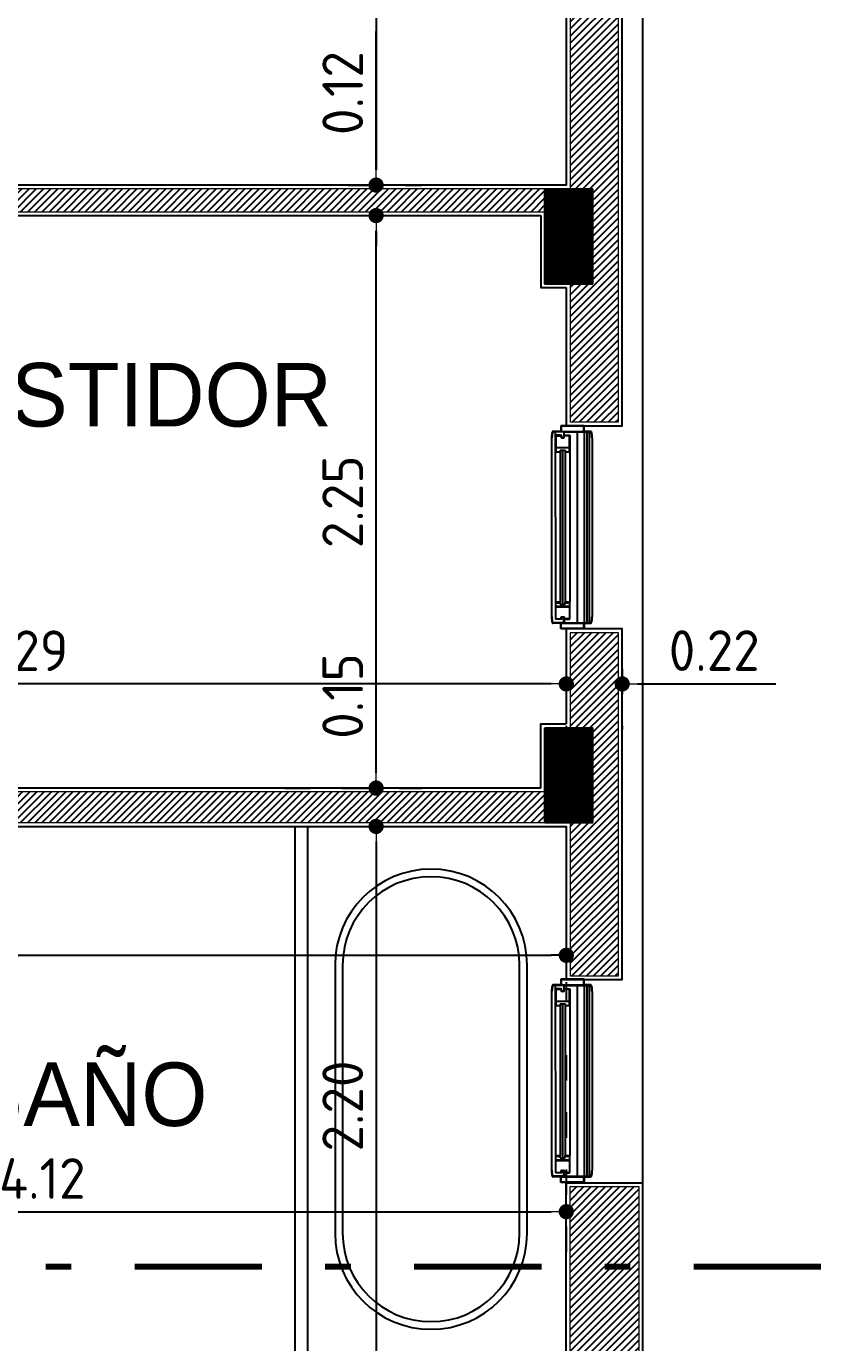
# Model space of a CAD drawing. Extents: x 233 to 569, y -241 to -74.
# Drawn here: x 414.09 to 417.19, y -178.13 to -172.95 of the extents above; entities that cross this region are included whole.
import ezdxf

# ---------------------------------------------------------------- set-up
doc = ezdxf.new("R2010")
doc.units = 0
doc.header["$MEASUREMENT"] = 0
doc.linetypes.add('DASHDOT', pattern=[1, 0.5, -0.25, 0, -0.25])
doc.linetypes.add('DOT2', pattern=[0.125, 0, -0.125])
doc.layers.get('0').update_dxf_attribs({"linetype": 'CONTINUOUS', "lineweight": 50})
doc.layers.get('DEFPOINTS').update_dxf_attribs({"linetype": 'CONTINUOUS'})
for name, color, linetype in [('2D PA ABERTURAS VISTA', 1, 'CONTINUOUS'), ('2D PA ARTEFACTOS SANITARIOS', 8, 'CONTINUOUS'), ('2D PA MUROS', 7, 'CONTINUOUS'), ('2D PB MUROS MAMP. HATCH', 10, 'CONTINUOUS'), ('2D PLATEA ESTRUCTURA COLUMNAS HATCH', 92, 'CONTINUOUS')]:
    doc.layers.add(name, color=color, linetype=linetype)
for name, color, linetype, lineweight in [('2D PA ESTRUCTURA COLUMNAS BORDES', 95, 'CONTINUOUS', 9), ('COTAS', 1, 'CONTINUOUS', 9), ('GRAFISMOS', 8, 'CONTINUOUS', 13), ('MARCOS', 4, 'CONTINUOUS', 80), ('TEXTOGREEN', 3, 'CONTINUOUS', 40)]:
    doc.layers.add(name, color=color, linetype=linetype, lineweight=lineweight)
doc.styles.add('ARIAL', font='')
doc.styles.get("Standard").update_dxf_attribs({"font": 'bahnschrift.ttf'})
doc.styles.get('ARIAL').set_extended_font_data('DIN')
doc.dimstyles.new('PLANTA', dxfattribs={"dimscale": 0, "dimtxt": 0.16, "dimasz": 0.06, "dimexe": 0.18, "dimexo": 0, "dimgap": 0.05, "dimtad": 1, "dimzin": 0, "dimdsep": 46, "dimtxsty": 'ARIAL', "dimblk1": 'DOT', "dimblk2": 'DOT', "dimsah": 1, "dimcen": 0.09, "dimclrd": 1, "dimclre": 1, "dimclrt": 3, "dimadec": 0, "dimazin": 0, "dimtfac": 1, "dimtofl": 0, "dimtmove": 0, "dimatfit": 3, "dimldrblk": 'DOT', "dimfxl": 0.18, "dimtolj": 1, "dimtzin": 0, "dimarcsym": 0})
pattern_1 = [(45, (-33.139532, 77.621926), (-0.0141421356, 0.0141421356), [])]
pattern_2 = [(90, (-33.139532, 77.62192647), (-0.00025, 7e-20), []), (180, (-33.139532, 77.62192647), (-9e-20, -0.00025), [])]

# ---------------------------------------------------------------- blocks, each defined once
blk = doc.blocks.new('_DOT')
at = {"color": 0, "linetype": 'ByBlock'}
blk.add_line((-0.5, 0), (-1, 0), dxfattribs=at)
at = {"color": 0, "linetype": 'ByBlock', "const_width": 0.5}
blk.add_lwpolyline([(-0.25, 0, 1), (0.25, 0, 1)], format="xyb", close=True, dxfattribs=at)
blk = doc.blocks.new('*D233')
at = {"layer": 'COTAS', "color": 1, "linetype": 'DOT2', "lineweight": -2, "transparency": 16777216}
for p, q in [((415.5233, -169.5265), (415.2838, -169.5265)), ((415.5233, -173.5768), (415.2838, -173.5768))]:
    blk.add_line(p, q, dxfattribs=at)
at = {"layer": 'COTAS', "color": 1, "lineweight": -2, "transparency": 16777216}
blk.add_line((415.4638, -169.5865), (415.4638, -173.5168), dxfattribs=at)
at = {"layer": 'DEFPOINTS', "color": 0, "transparency": 16777216}
for p in [(415.5233, -169.5265), (415.4638, -173.5768), (415.5233, -173.5768)]:
    blk.add_point(p, dxfattribs=at)
at = {"layer": 'COTAS', "color": 1, "lineweight": -2, "transparency": 16777216, "xscale": 0.06, "yscale": 0.06, "zscale": 0.06}
for p, rotation in [((415.4638, -169.5265), 90), ((415.4638, -173.5768), 270)]:
    blk.add_blockref('_DOT', p, dxfattribs=dict(at, rotation=rotation))
at = {"layer": 'COTAS', "color": 3, "transparency": 16777216, "insert": (415.3323, -171.5516), "char_height": 0.16, "attachment_point": 5, "rotation": 90, "style": 'ARIAL'}
blk.add_mtext('\\A1;4.05', dxfattribs=at)
blk = doc.blocks.new('*D238')
at = {"layer": 'COTAS', "color": 1, "linetype": 'DOT2', "lineweight": -2, "transparency": 16777216}
for p, q in [((415.1044, -173.6968), (415.6438, -173.6968)), ((415.1044, -175.9499), (415.6438, -175.9499))]:
    blk.add_line(p, q, dxfattribs=at)
at = {"layer": 'COTAS', "color": 1, "lineweight": -2, "transparency": 16777216}
blk.add_line((415.4638, -175.8899), (415.4638, -173.7568), dxfattribs=at)
at = {"layer": 'DEFPOINTS', "color": 0, "transparency": 16777216}
for p in [(415.1044, -173.6968), (415.4638, -173.6968), (415.1044, -175.9499)]:
    blk.add_point(p, dxfattribs=at)
at = {"layer": 'COTAS', "color": 1, "lineweight": -2, "transparency": 16777216, "xscale": 0.06, "yscale": 0.06, "zscale": 0.06}
for p, rotation in [((415.4638, -173.6968), 89.99973661745388), ((415.4638, -175.9499), 269.9997366174539)]:
    blk.add_blockref('_DOT', p, dxfattribs=dict(at, rotation=rotation))
at = {"layer": 'COTAS', "color": 3, "transparency": 16777216, "insert": (415.3323, -174.8233), "char_height": 0.16, "attachment_point": 5, "rotation": 89.9997, "style": 'ARIAL'}
blk.add_mtext('\\A1;2.25', dxfattribs=at)
blk = doc.blocks.new('*D239')
at = {"layer": 'COTAS', "color": 1, "lineweight": -2, "transparency": 16777216}
for p, q in [((415.4638, -173.5168), (415.4638, -172.9727)), ((415.4638, -173.7568), (415.4638, -173.8168))]:
    blk.add_line(p, q, dxfattribs=at)
at = {"layer": 'COTAS', "color": 1, "linetype": 'DOT2', "lineweight": -2, "transparency": 16777216}
for p, q in [((415.3537, -173.5768), (415.6438, -173.5768)), ((415.3537, -173.6968), (415.6438, -173.6968))]:
    blk.add_line(p, q, dxfattribs=at)
at = {"layer": 'DEFPOINTS', "color": 0, "transparency": 16777216}
for p in [(415.3537, -173.5768), (415.4638, -173.5768), (415.3537, -173.6968)]:
    blk.add_point(p, dxfattribs=at)
at = {"layer": 'COTAS', "color": 1, "lineweight": -2, "transparency": 16777216, "xscale": 0.06, "yscale": 0.06, "zscale": 0.06}
for p, rotation in [((415.4638, -173.5768), 270), ((415.4638, -173.6968), 90)]:
    blk.add_blockref('_DOT', p, dxfattribs=dict(at, rotation=rotation))
at = {"layer": 'COTAS', "color": 3, "transparency": 16777216, "insert": (415.3324, -173.2147), "char_height": 0.16, "attachment_point": 5, "rotation": 90, "style": 'ARIAL'}
blk.add_mtext('\\A1;0.12', dxfattribs=at)
blk = doc.blocks.new('*D240')
at = {"layer": 'COTAS', "color": 1, "linetype": 'DOT2', "lineweight": -2, "transparency": 16777216}
for p, q in [((411.9177, -175.5105), (411.9177, -175.7201)), ((416.2121, -175.5105), (416.2121, -175.7201))]:
    blk.add_line(p, q, dxfattribs=at)
at = {"layer": 'COTAS', "color": 1, "lineweight": -2, "transparency": 16777216}
blk.add_line((416.1521, -175.5401), (411.9777, -175.5401), dxfattribs=at)
at = {"layer": 'DEFPOINTS', "color": 0, "transparency": 16777216}
for p in [(411.9177, -175.5105), (416.2121, -175.5105), (411.9177, -175.5401)]:
    blk.add_point(p, dxfattribs=at)
at = {"layer": 'COTAS', "color": 1, "lineweight": -2, "transparency": 16777216, "xscale": 0.06, "yscale": 0.06, "zscale": 0.06}
for p, rotation in [((411.9177, -175.5401), 179.9999999999924), ((416.2121, -175.5401), 359.9999999999924)]:
    blk.add_blockref('_DOT', p, dxfattribs=dict(at, rotation=rotation))
at = {"layer": 'COTAS', "color": 3, "transparency": 16777216, "insert": (414.0649, -175.4094), "char_height": 0.16, "attachment_point": 5, "style": 'ARIAL'}
blk.add_mtext('\\A1;4.29', dxfattribs=at)
blk = doc.blocks.new('*D241')
at = {"layer": 'COTAS', "color": 1, "linetype": 'DOT2', "lineweight": -2, "transparency": 16777216}
for p, q in [((416.2121, -175.4805), (416.2121, -175.7201)), ((416.4321, -175.4805), (416.4321, -175.7201))]:
    blk.add_line(p, q, dxfattribs=at)
at = {"layer": 'COTAS', "color": 1, "lineweight": -2, "transparency": 16777216}
for p, q in [((416.1521, -175.5401), (416.0921, -175.5401)), ((416.4921, -175.5401), (417.0362, -175.5401))]:
    blk.add_line(p, q, dxfattribs=at)
at = {"layer": 'DEFPOINTS', "color": 0, "transparency": 16777216}
for p in [(416.2121, -175.4805), (416.4321, -175.4805), (416.4321, -175.5401)]:
    blk.add_point(p, dxfattribs=at)
at = {"layer": 'COTAS', "color": 1, "lineweight": -2, "transparency": 16777216, "xscale": 0.06, "yscale": 0.06, "zscale": 0.06}
blk.add_blockref('_DOT', (416.2121, -175.5401), dxfattribs=at)
at = {"layer": 'COTAS', "color": 1, "lineweight": -2, "transparency": 16777216, "xscale": 0.06, "yscale": 0.06, "zscale": 0.06, "rotation": 180}
blk.add_blockref('_DOT', (416.4321, -175.5401), dxfattribs=at)
at = {"layer": 'COTAS', "color": 3, "transparency": 16777216, "insert": (416.7941, -175.4088), "char_height": 0.16, "attachment_point": 5, "style": 'ARIAL'}
blk.add_mtext('\\A1;0.22', dxfattribs=at)
blk = doc.blocks.new('*D251')
at = {"layer": '2D PA ARTEFACTOS SANITARIOS', "color": 1, "linetype": 'DOT2', "lineweight": -2, "transparency": 16777216}
for p, q in [((410.126, -176.4886), (410.126, -176.788)), ((416.2121, -176.4888), (416.2121, -176.7882))]:
    blk.add_line(p, q, dxfattribs=at)
at = {"layer": '2D PA ARTEFACTOS SANITARIOS', "color": 1, "lineweight": -2, "transparency": 16777216}
blk.add_line((410.186, -176.608), (416.1521, -176.6082), dxfattribs=at)
at = {"layer": 'DEFPOINTS', "color": 0, "transparency": 16777216}
for p in [(410.126, -176.4886), (416.2121, -176.4888), (416.2121, -176.6082)]:
    blk.add_point(p, dxfattribs=at)
at = {"layer": '2D PA ARTEFACTOS SANITARIOS', "color": 1, "lineweight": -2, "transparency": 16777216, "xscale": 0.06, "yscale": 0.06, "zscale": 0.06}
for p, rotation in [((410.126, -176.608), 179.9979662513906), ((416.2121, -176.6082), 359.9979662513906)]:
    blk.add_blockref('_DOT', p, dxfattribs=dict(at, rotation=rotation))
at = {"layer": '2D PA ARTEFACTOS SANITARIOS', "color": 3, "lineweight": 20, "transparency": 16777216, "insert": (413.1691, -176.4768), "char_height": 0.16, "attachment_point": 5, "rotation": 359.998, "style": 'ARIAL'}
blk.add_mtext('\\A1;6.09', dxfattribs=at)
blk = doc.blocks.new('*D252')
at = {"layer": 'COTAS', "color": 1, "linetype": 'DOT2', "lineweight": -2, "transparency": 16777216}
for p, q in [((414.6192, -176.1009), (415.6438, -176.1009)), ((414.6192, -178.3016), (415.6438, -178.3016))]:
    blk.add_line(p, q, dxfattribs=at)
at = {"layer": 'COTAS', "color": 1, "lineweight": -2, "transparency": 16777216}
blk.add_line((415.4638, -176.1609), (415.4638, -178.2416), dxfattribs=at)
at = {"layer": 'DEFPOINTS', "color": 0, "transparency": 16777216}
for p in [(414.6192, -176.1009), (414.6192, -178.3016), (415.4638, -178.3016)]:
    blk.add_point(p, dxfattribs=at)
at = {"layer": 'COTAS', "color": 1, "lineweight": -2, "transparency": 16777216, "xscale": 0.06, "yscale": 0.06, "zscale": 0.06}
for p, rotation in [((415.4638, -176.1009), 90), ((415.4638, -178.3016), 270)]:
    blk.add_blockref('_DOT', p, dxfattribs=dict(at, rotation=rotation))
at = {"layer": 'COTAS', "color": 3, "transparency": 16777216, "insert": (415.3324, -177.2012), "char_height": 0.16, "attachment_point": 5, "rotation": 90, "style": 'ARIAL'}
blk.add_mtext('\\A1;2.20', dxfattribs=at)
blk = doc.blocks.new('*D253')
at = {"layer": 'COTAS', "color": 1, "lineweight": -2, "transparency": 16777216}
for p, q in [((415.4638, -175.8899), (415.4638, -175.3456)), ((415.4638, -176.1609), (415.4638, -176.2209))]:
    blk.add_line(p, q, dxfattribs=at)
at = {"layer": 'COTAS', "color": 1, "linetype": 'DOT2', "lineweight": -2, "transparency": 16777216}
for p, q in [((415.3807, -175.9499), (415.6438, -175.9499)), ((415.3807, -176.1009), (415.6438, -176.1009))]:
    blk.add_line(p, q, dxfattribs=at)
at = {"layer": 'DEFPOINTS', "color": 0, "transparency": 16777216}
for p in [(415.3807, -175.9499), (415.4638, -175.9499), (415.3807, -176.1009)]:
    blk.add_point(p, dxfattribs=at)
at = {"layer": 'COTAS', "color": 1, "lineweight": -2, "transparency": 16777216, "xscale": 0.06, "yscale": 0.06, "zscale": 0.06}
for p, rotation in [((415.4638, -175.9499), 269.9997366174504), ((415.4638, -176.1009), 89.9997366174504)]:
    blk.add_blockref('_DOT', p, dxfattribs=dict(at, rotation=rotation))
at = {"layer": 'COTAS', "color": 3, "transparency": 16777216, "insert": (415.3323, -175.5878), "char_height": 0.16, "attachment_point": 5, "rotation": 89.9997, "style": 'ARIAL'}
blk.add_mtext('\\A1;0.15', dxfattribs=at)
blk = doc.blocks.new('*D423')
at = {"layer": 'COTAS', "color": 1, "linetype": 'DOT2', "lineweight": -2, "transparency": 16777216}
for p, q in [((412.0885, -177.0009), (412.0885, -177.7971)), ((416.2121, -177.001), (416.2121, -177.7972))]:
    blk.add_line(p, q, dxfattribs=at)
at = {"layer": 'COTAS', "color": 1, "lineweight": -2, "transparency": 16777216}
blk.add_line((412.1485, -177.6171), (416.1521, -177.6172), dxfattribs=at)
at = {"layer": 'DEFPOINTS', "color": 0, "transparency": 16777216}
for p in [(412.0885, -177.0009), (416.2121, -177.001), (416.2121, -177.6172)]:
    blk.add_point(p, dxfattribs=at)
at = {"layer": 'COTAS', "color": 1, "lineweight": -2, "transparency": 16777216, "xscale": 0.06, "yscale": 0.06, "zscale": 0.06}
for p, rotation in [((412.0885, -177.6171), 179.9979662513904), ((416.2121, -177.6172), 359.9979662513904)]:
    blk.add_blockref('_DOT', p, dxfattribs=dict(at, rotation=rotation))
at = {"layer": 'COTAS', "color": 3, "transparency": 16777216, "insert": (414.1503, -177.4865), "char_height": 0.16, "attachment_point": 5, "rotation": 359.998, "style": 'ARIAL'}
blk.add_mtext('\\A1;4.12', dxfattribs=at)

msp = doc.modelspace()

# ---------------------------------------------------------------- hatches: boundary and pattern name
at = {"layer": '2D PB MUROS MAMP. HATCH'}
h = msp.add_hatch(dxfattribs=at)
h.set_pattern_fill('_USER', color=256, scale=0.02, angle=45, pattern_type=0)
h.set_pattern_definition(pattern_1)
h.paths.add_polyline_path([(413.033, -173.712), (413.033, -174.3319), (413.103, -174.3319), (413.1032, -173.6819), (416.127, -173.6818), (416.127, -173.5918), (412.8119, -173.5918), (412.8119, -173.7118)])
h.paths.add_polyline_path([(416.4171, -173.5918), (416.2271, -173.5918), (416.2271, -174.5087), (416.4171, -174.5087)])
h.paths.add_polyline_path([(416.2271, -173.5918), (416.4171, -173.5918), (416.4171, -172.0191), (416.2271, -172.0191)])
h = msp.add_hatch(dxfattribs=at)
h.set_pattern_fill('_USER', color=256, scale=0.02, angle=45, pattern_type=0)
h.set_pattern_definition(pattern_1)
h.paths.add_polyline_path([(411.9027, -174.6606), (412.1579, -174.6606), (412.1579, -174.5409), (411.7826, -174.5409), (411.7827, -176.086), (412.1579, -176.0859), (412.1579, -175.9649), (411.9027, -175.9649)])
h.paths.add_polyline_path([(412.2026, -174.5409), (412.1579, -174.5409), (412.1579, -174.6606), (412.2026, -174.6606)])
h.paths.add_polyline_path([(412.1579, -175.9649), (412.1579, -176.0859), (412.6589, -176.0859), (412.6589, -175.9649)])
h.paths.add_polyline_path([(415.5614, -176.0859), (415.5614, -175.9649), (412.6589, -175.9649), (412.6589, -176.0859)])
h.paths.add_polyline_path([(416.2271, -176.0859), (416.2271, -176.6885), (416.4171, -176.6885), (416.4171, -175.3387), (416.2271, -175.3387), (416.2271, -175.9649), (415.5614, -175.9649), (415.5614, -176.0859)])
h = msp.add_hatch(dxfattribs=at)
h.set_pattern_fill('_USER', color=256, scale=0.02, angle=45, pattern_type=0)
h.set_pattern_definition(pattern_1)
h.paths.add_polyline_path([(416.227, -178.3165), (416.4171, -178.3165), (416.4171, -178.4888), (416.0171, -178.4888), (416.0171, -178.3165), (412.8119, -178.3166), (412.8119, -178.4368), (415.0175, -178.4366), (415.0175, -178.6353), (415.3613, -178.6353), (415.3613, -178.5389), (416.4969, -178.5389), (416.4971, -177.834), (416.2271, -177.834)])
h.paths.add_polyline_path([(416.4972, -177.5185), (416.2271, -177.5185), (416.2271, -177.834), (416.4971, -177.834)])
at = {"layer": '2D PLATEA ESTRUCTURA COLUMNAS HATCH'}
h = msp.add_hatch(dxfattribs=at)
h.set_pattern_fill('NET', color=256, scale=0.002, angle=90)
h.set_pattern_definition(pattern_2)
h.paths.add_polyline_path([(416.317, -173.5918), (416.127, -173.5918), (416.127, -173.9653), (416.317, -173.9653)])
h = msp.add_hatch(dxfattribs=at)
h.set_pattern_fill('NET', color=256, scale=0.002, angle=90)
h.set_pattern_definition(pattern_2)
h.paths.add_polyline_path([(416.3171, -175.7124), (416.1271, -175.7123), (416.1271, -176.0859), (416.3171, -176.0859)])

# ---------------------------------------------------------------- linework, layer by layer
for p, q in [((416.1964, -173.6561), (416.1964, -173.6561)), ((416.1964, -175.9162), (416.1964, -175.9162)), ((416.1964, -176.7024), (416.1964, -176.7024))]:
    msp.add_line(p, q)
for points in [[(416.3983, -173.571), (416.3983, -173.571)], [(416.3983, -175.8679), (416.3983, -175.8679)]]:
    msp.add_lwpolyline(points)
at = {"color": 252, "true_color": 0x939598}
msp.add_lwpolyline([(416.3022, -174.3434), (416.3017, -174.3434)], dxfattribs=at)
msp.add_lwpolyline([(416.3022, -174.3434), (416.3017, -174.3434)], dxfattribs=at)
at = {"layer": '2D PA ABERTURAS VISTA', "color": 251}
for p, q in [((416.512, -169.2264), (416.512, -178.5539)), ((416.154, -174.5706), (416.154, -175.2766)), ((416.1686, -174.5483), (416.169, -175.2189)), ((416.2543, -174.5483), (416.2543, -175.2991)), ((416.2824, -174.5483), (416.2824, -175.2991)), ((416.2923, -174.5483), (416.2923, -175.2991)), ((416.3025, -174.5483), (416.3025, -175.2991)), ((416.3142, -174.5714), (416.3142, -175.2766)), ((416.2256, -174.6284), (416.2256, -175.2189)), ((415.144, -176.1009), (415.144, -178.3016)), ((415.194, -176.1009), (415.194, -178.3015)), ((415.3022, -176.6467), (415.3022, -177.7021)), ((415.3322, -176.6467), (415.3322, -177.7021)), ((416.028, -177.7021), (416.028, -176.6467)), ((416.058, -177.7021), (416.058, -176.6467)), ((416.154, -176.7493), (416.154, -177.4553)), ((416.1686, -176.727), (416.169, -177.3977)), ((416.2543, -176.727), (416.2543, -177.4779)), ((416.2824, -176.727), (416.2824, -177.4779)), ((416.2923, -176.727), (416.2923, -177.4779)), ((416.3025, -176.727), (416.3025, -177.4779)), ((416.3142, -176.7501), (416.3142, -177.4553)), ((416.2256, -176.8072), (416.2256, -177.3977))]:
    msp.add_line(p, q, dxfattribs=at)
at = {"layer": '2D PA ABERTURAS VISTA', "color": 1}
for p, q in [((416.1902, -174.5237), (416.1902, -174.5452)), ((416.2826, -174.5237), (416.1902, -174.5237)), ((416.2806, -174.5257), (416.1922, -174.5257)), ((416.1922, -174.5257), (416.1922, -174.5457)), ((416.2806, -174.5457), (416.2806, -174.5257)), ((416.2826, -174.5452), (416.2826, -174.5237)), ((416.2009, -174.5483), (416.1596, -174.5483)), ((416.1892, -174.5462), (416.1602, -174.5462)), ((416.1902, -174.5447), (416.1902, -174.5452)), ((416.1919, -174.5621), (416.1919, -174.5699)), ((416.1929, -174.5616), (416.1924, -174.5616)), ((416.1927, -174.5462), (416.2801, -174.5462)), ((416.1928, -174.5709), (416.1979, -174.5718)), ((416.1935, -174.5695), (416.1935, -174.5621)), ((416.1979, -174.5703), (416.1935, -174.5695)), ((416.202, -174.5695), (416.1979, -174.5703)), ((416.1979, -174.5718), (416.203, -174.5709)), ((416.202, -174.5493), (416.202, -174.5695)), ((416.2038, -174.5699), (416.2038, -174.5493)), ((416.2048, -174.5483), (416.3089, -174.5483)), ((416.2048, -174.5483), (416.2678, -174.5483)), ((416.2706, -174.5483), (416.3089, -174.5483)), ((416.2746, -174.5462), (416.2801, -174.5462)), ((416.2826, -174.5447), (416.2826, -174.5452)), ((416.2836, -174.5462), (416.3084, -174.5462)), ((416.2836, -174.5462), (416.3008, -174.5462)), ((416.3084, -174.5462), (416.2836, -174.5462)), ((416.2008, -175.2991), (416.1595, -175.2991)), ((416.189, -175.3011), (416.16, -175.3011)), ((416.19, -175.3027), (416.19, -175.3022)), ((416.19, -175.3237), (416.19, -175.3022)), ((416.1917, -175.2853), (416.1917, -175.2775)), ((416.1921, -175.3216), (416.1921, -175.3017)), ((416.1928, -175.2858), (416.1923, -175.2858)), ((416.1926, -175.2764), (416.1977, -175.2755)), ((416.1926, -175.3011), (416.2799, -175.3011)), ((416.1977, -175.2771), (416.1933, -175.2779)), ((416.1933, -175.2779), (416.1933, -175.2853)), ((416.1977, -175.2755), (416.2028, -175.2764)), ((416.2018, -175.2778), (416.1977, -175.2771)), ((416.2018, -175.2981), (416.2018, -175.2778)), ((416.2036, -175.2775), (416.2036, -175.2981)), ((416.2046, -175.2991), (416.3088, -175.2991)), ((416.2046, -175.2991), (416.2676, -175.2991)), ((416.2705, -175.2991), (416.3088, -175.2991)), ((416.2745, -175.3011), (416.2799, -175.3011)), ((416.2804, -175.3017), (416.2804, -175.3216)), ((416.2824, -175.3022), (416.2824, -175.3237)), ((416.2824, -175.3027), (416.2824, -175.3022)), ((416.2835, -175.3011), (416.3082, -175.3011)), ((416.2835, -175.3011), (416.3007, -175.3011)), ((416.3082, -175.3011), (416.2835, -175.3011)), ((416.2824, -175.3237), (416.19, -175.3237)), ((416.2804, -175.3216), (416.1921, -175.3216)), ((416.1902, -176.7024), (416.1902, -176.724)), ((416.2826, -176.7024), (416.1902, -176.7024)), ((416.2806, -176.7045), (416.1922, -176.7045)), ((416.1922, -176.7045), (416.1922, -176.7245)), ((416.2806, -176.7245), (416.2806, -176.7045)), ((416.2826, -176.724), (416.2826, -176.7024)), ((416.2009, -176.727), (416.1596, -176.727)), ((416.1892, -176.725), (416.1602, -176.725)), ((416.1902, -176.7234), (416.1902, -176.724)), ((416.1919, -176.7409), (416.1919, -176.7487)), ((416.1929, -176.7403), (416.1924, -176.7403)), ((416.1927, -176.725), (416.2801, -176.725)), ((416.1928, -176.7497), (416.1979, -176.7506)), ((416.1935, -176.7482), (416.1935, -176.7409)), ((416.1979, -176.749), (416.1935, -176.7482)), ((416.202, -176.7483), (416.1979, -176.749)), ((416.1979, -176.7506), (416.203, -176.7497)), ((416.202, -176.728), (416.202, -176.7483)), ((416.2038, -176.7487), (416.2038, -176.728)), ((416.2048, -176.727), (416.3089, -176.727)), ((416.2048, -176.727), (416.2678, -176.727)), ((416.2706, -176.727), (416.3089, -176.727)), ((416.2746, -176.725), (416.2801, -176.725)), ((416.2826, -176.7234), (416.2826, -176.724)), ((416.2836, -176.725), (416.3084, -176.725)), ((416.2836, -176.725), (416.3008, -176.725)), ((416.3084, -176.725), (416.2836, -176.725)), ((416.2008, -177.4779), (416.1595, -177.4779)), ((416.189, -177.4799), (416.16, -177.4799)), ((416.19, -177.4815), (416.19, -177.4809)), ((416.19, -177.5024), (416.19, -177.4809)), ((416.1917, -177.464), (416.1917, -177.4562)), ((416.1921, -177.5004), (416.1921, -177.4804)), ((416.1928, -177.4646), (416.1923, -177.4646)), ((416.1926, -177.4552), (416.1977, -177.4543)), ((416.1926, -177.4799), (416.2799, -177.4799)), ((416.1977, -177.4559), (416.1933, -177.4566)), ((416.1933, -177.4566), (416.1933, -177.464)), ((416.1977, -177.4543), (416.2028, -177.4552)), ((416.2018, -177.4566), (416.1977, -177.4559)), ((416.2018, -177.4768), (416.2018, -177.4566)), ((416.2036, -177.4562), (416.2036, -177.4768)), ((416.2046, -177.4779), (416.3088, -177.4779)), ((416.2046, -177.4779), (416.2676, -177.4779)), ((416.2705, -177.4779), (416.3088, -177.4779)), ((416.2745, -177.4799), (416.2799, -177.4799)), ((416.2804, -177.4804), (416.2804, -177.5004)), ((416.2824, -177.4809), (416.2824, -177.5024)), ((416.2824, -177.4815), (416.2824, -177.4809)), ((416.2835, -177.4799), (416.3082, -177.4799)), ((416.2835, -177.4799), (416.3007, -177.4799)), ((416.3082, -177.4799), (416.2835, -177.4799)), ((416.2824, -177.5024), (416.19, -177.5024)), ((416.2804, -177.5004), (416.1921, -177.5004))]:
    msp.add_line(p, q, dxfattribs=at)
at = {"layer": '2D PA ABERTURAS VISTA'}
for p, q in [((416.1896, -174.5616), (416.1692, -174.5616)), ((416.1692, -174.6284), (416.1692, -174.5616)), ((416.1707, -174.5631), (416.1707, -174.609)), ((416.1707, -174.5631), (416.1896, -174.5631)), ((416.1896, -174.5616), (416.1896, -174.5631)), ((416.2056, -174.5616), (416.2056, -174.5631)), ((416.2056, -174.5616), (416.226, -174.5616)), ((416.2245, -174.5631), (416.2056, -174.5631)), ((416.2245, -174.609), (416.2245, -174.5631)), ((416.226, -174.5616), (416.226, -174.6284)), ((416.1877, -174.6284), (416.1692, -174.6284)), ((416.1707, -174.6126), (416.1707, -174.6259)), ((416.1717, -174.61), (416.2235, -174.61)), ((416.1717, -174.61), (416.2235, -174.61)), ((416.2235, -174.6115), (416.1717, -174.6115)), ((416.2235, -174.6115), (416.1717, -174.6115)), ((416.1717, -174.6269), (416.1877, -174.6269)), ((416.1876, -174.6284), (416.1876, -175.2189)), ((416.1877, -174.6205), (416.1877, -174.6284)), ((416.1877, -174.6205), (416.208, -174.6205)), ((416.1977, -174.6205), (416.1977, -175.2268)), ((416.2078, -174.6205), (416.2078, -175.2189)), ((416.208, -174.6205), (416.208, -174.6284)), ((416.208, -174.6269), (416.2235, -174.6269)), ((416.226, -174.6284), (416.208, -174.6284)), ((416.2245, -174.6259), (416.2245, -174.6126)), ((416.169, -175.2189), (416.169, -175.2858)), ((416.1876, -175.2189), (416.169, -175.2189)), ((416.1705, -175.2348), (416.1705, -175.2215)), ((416.1705, -175.2843), (416.1705, -175.2384)), ((416.1716, -175.2204), (416.1876, -175.2204)), ((416.2233, -175.2358), (416.1716, -175.2358)), ((416.2233, -175.2358), (416.1716, -175.2358)), ((416.1716, -175.2373), (416.2233, -175.2373)), ((416.1716, -175.2373), (416.2233, -175.2373)), ((416.1876, -175.2268), (416.1876, -175.2189)), ((416.1876, -175.2268), (416.2078, -175.2268)), ((416.2258, -175.2189), (416.2078, -175.2189)), ((416.2078, -175.2268), (416.2078, -175.2189)), ((416.2078, -175.2204), (416.2233, -175.2204)), ((416.2243, -175.2215), (416.2243, -175.2348)), ((416.2243, -175.2384), (416.2243, -175.2843)), ((416.2258, -175.2858), (416.2258, -175.2189)), ((416.1894, -175.2858), (416.169, -175.2858)), ((416.1705, -175.2843), (416.1894, -175.2843)), ((416.1894, -175.2858), (416.1894, -175.2843)), ((416.2055, -175.2858), (416.2055, -175.2843)), ((416.2243, -175.2843), (416.2055, -175.2843)), ((416.2055, -175.2858), (416.2258, -175.2858)), ((416.1896, -176.7403), (416.1692, -176.7403)), ((416.1692, -176.8072), (416.1692, -176.7403)), ((416.1707, -176.7419), (416.1707, -176.7878)), ((416.1707, -176.7419), (416.1896, -176.7419)), ((416.1896, -176.7403), (416.1896, -176.7419)), ((416.2056, -176.7403), (416.2056, -176.7419)), ((416.2056, -176.7403), (416.226, -176.7403)), ((416.2245, -176.7419), (416.2056, -176.7419)), ((416.2245, -176.7878), (416.2245, -176.7419)), ((416.226, -176.7403), (416.226, -176.8072)), ((416.1877, -176.8072), (416.1692, -176.8072)), ((416.1707, -176.7913), (416.1707, -176.8047)), ((416.1717, -176.7888), (416.2235, -176.7888)), ((416.1717, -176.7888), (416.2235, -176.7888)), ((416.2235, -176.7903), (416.1717, -176.7903)), ((416.2235, -176.7903), (416.1717, -176.7903)), ((416.1717, -176.8057), (416.1877, -176.8057)), ((416.1876, -176.8072), (416.1876, -177.3977)), ((416.1877, -176.7993), (416.1877, -176.8072)), ((416.1877, -176.7993), (416.208, -176.7993)), ((416.1977, -176.7993), (416.1977, -177.4056)), ((416.2078, -176.7993), (416.2078, -177.3977)), ((416.208, -176.7993), (416.208, -176.8072)), ((416.208, -176.8057), (416.2235, -176.8057)), ((416.226, -176.8072), (416.208, -176.8072)), ((416.2245, -176.8047), (416.2245, -176.7913)), ((416.169, -177.3977), (416.169, -177.4646)), ((416.1876, -177.3977), (416.169, -177.3977)), ((416.1705, -177.4136), (416.1705, -177.4002)), ((416.1705, -177.463), (416.1705, -177.4171)), ((416.1716, -177.3992), (416.1876, -177.3992)), ((416.2233, -177.4146), (416.1716, -177.4146)), ((416.2233, -177.4146), (416.1716, -177.4146)), ((416.1716, -177.4161), (416.2233, -177.4161)), ((416.1716, -177.4161), (416.2233, -177.4161)), ((416.1876, -177.4056), (416.1876, -177.3977)), ((416.1876, -177.4056), (416.2078, -177.4056)), ((416.2258, -177.3977), (416.2078, -177.3977)), ((416.2078, -177.4056), (416.2078, -177.3977)), ((416.2078, -177.3992), (416.2233, -177.3992)), ((416.2243, -177.4002), (416.2243, -177.4136)), ((416.2243, -177.4171), (416.2243, -177.463)), ((416.2258, -177.4646), (416.2258, -177.3977)), ((416.1894, -177.4646), (416.169, -177.4646)), ((416.1705, -177.463), (416.1894, -177.463)), ((416.1894, -177.4646), (416.1894, -177.463)), ((416.2055, -177.4646), (416.2055, -177.463)), ((416.2243, -177.463), (416.2055, -177.463)), ((416.2055, -177.4646), (416.2258, -177.4646))]:
    msp.add_line(p, q, dxfattribs=at)
at = {"layer": '2D PA ABERTURAS VISTA', "color": 1}
for centre, radius, start, end in [((416.231, -174.5698), 0.0768, 163.8724, 180.7743), ((416.1552, -174.5708), 0.00102, 180.7743, 60.4385), ((416.231, -174.5698), 0.0753, 163.9866, 180.1015), ((416.1602, -174.5493), 0.00307, 90, 163.8724), ((416.1596, -174.5493), 0.00102, 90, 163.9866), ((416.1892, -174.5452), 0.00102, 270, 0), ((416.1924, -174.5621), 0.000512, 90, 180), ((416.1929, -174.5699), 0.00102, 180, 260), ((416.1927, -174.5457), 0.000512, 180, 270), ((416.1929, -174.5621), 0.000512, 360, 90), ((416.2009, -174.5493), 0.00102, 0, 90), ((416.2028, -174.5699), 0.00102, 280, 0), ((416.2048, -174.5493), 0.00102, 90, 180), ((416.2801, -174.5457), 0.000512, 270, 0), ((416.2836, -174.5452), 0.00102, 180, 270), ((416.3084, -174.5493), 0.00307, 16.1276, 90), ((416.3089, -174.5493), 0.00102, 16.0134, 90), ((416.2376, -174.5698), 0.0753, 359.8985, 16.0134), ((416.2376, -174.5698), 0.0768, 359.2257, 16.1276), ((416.3133, -174.5708), 0.00102, 119.5615, 359.2257), ((416.1551, -175.2766), 0.00102, 299.5615, 179.2257), ((416.2308, -175.2776), 0.0768, 179.2257, 196.1276), ((416.2308, -175.2776), 0.0753, 179.8985, 196.0134), ((416.16, -175.2981), 0.00307, 196.1276, 270), ((416.1595, -175.2981), 0.00102, 196.0134, 270), ((416.189, -175.3022), 0.00102, 0, 90), ((416.1928, -175.2775), 0.00102, 100, 180), ((416.1923, -175.2853), 0.000512, 180, 270), ((416.1926, -175.3017), 0.000512, 90, 180), ((416.1928, -175.2853), 0.000512, 270, 0), ((416.2008, -175.2981), 0.00102, 270, 0), ((416.2026, -175.2775), 0.00102, 0, 80), ((416.2046, -175.2981), 0.00102, 180, 270), ((416.2799, -175.3017), 0.000512, 0, 90), ((416.2835, -175.3022), 0.00102, 90, 180), ((416.3082, -175.2981), 0.00307, 270, 343.8724), ((416.3088, -175.2981), 0.00102, 270, 343.9866), ((416.2374, -175.2776), 0.0753, 343.9866, 0.1015), ((416.2374, -175.2776), 0.0768, 343.8724, 0.7743), ((416.3132, -175.2766), 0.00102, 0.7743, 240.4385), ((416.231, -176.7485), 0.0768, 163.8724, 180.7743), ((416.1552, -176.7496), 0.00102, 180.7743, 60.4385), ((416.231, -176.7485), 0.0753, 163.9866, 180.1015), ((416.1602, -176.728), 0.00307, 90, 163.8724), ((416.1596, -176.728), 0.00102, 90, 163.9866), ((416.1892, -176.724), 0.00102, 270, 0), ((416.1924, -176.7409), 0.000512, 90, 180), ((416.1929, -176.7487), 0.00102, 180, 260), ((416.1927, -176.7245), 0.000512, 180, 270), ((416.1929, -176.7409), 0.000512, 360, 90), ((416.2009, -176.728), 0.00102, 0, 90), ((416.2028, -176.7487), 0.00102, 280, 0), ((416.2048, -176.728), 0.00102, 90, 180), ((416.2801, -176.7245), 0.000512, 270, 0), ((416.2836, -176.724), 0.00102, 180, 270), ((416.3084, -176.728), 0.00307, 16.1276, 90), ((416.3089, -176.728), 0.00102, 16.0134, 90), ((416.2376, -176.7485), 0.0753, 359.8985, 16.0134), ((416.2376, -176.7485), 0.0768, 359.2257, 16.1276), ((416.3133, -176.7496), 0.00102, 119.5615, 359.2257), ((416.1551, -177.4553), 0.00102, 299.5615, 179.2257), ((416.2308, -177.4564), 0.0768, 179.2257, 196.1276), ((416.2308, -177.4564), 0.0753, 179.8985, 196.0134), ((416.16, -177.4768), 0.00307, 196.1276, 270), ((416.1595, -177.4768), 0.00102, 196.0134, 270), ((416.189, -177.4809), 0.00102, 0, 90), ((416.1928, -177.4562), 0.00102, 100, 180), ((416.1923, -177.464), 0.000512, 180, 270), ((416.1926, -177.4804), 0.000512, 90, 180), ((416.1928, -177.464), 0.000512, 270, 0), ((416.2008, -177.4768), 0.00102, 270, 0), ((416.2026, -177.4562), 0.00102, 0, 80), ((416.2046, -177.4768), 0.00102, 180, 270), ((416.2799, -177.4804), 0.000512, 0, 90), ((416.2835, -177.4809), 0.00102, 90, 180), ((416.3082, -177.4768), 0.00307, 270, 343.8724), ((416.3088, -177.4768), 0.00102, 270, 343.9866), ((416.2374, -177.4564), 0.0753, 343.9866, 0.1015), ((416.2374, -177.4564), 0.0768, 343.8724, 0.7743), ((416.3132, -177.4553), 0.00102, 0.7743, 240.4385)]:
    msp.add_arc(centre, radius, start, end, dxfattribs=at)
at = {"layer": '2D PA ABERTURAS VISTA'}
for centre, start, end in [((416.1717, -174.609), 180, 270), ((416.1717, -174.609), 180, 270), ((416.1717, -174.6126), 90, 180), ((416.1717, -174.6126), 90, 180), ((416.1717, -174.6259), 180, 270), ((416.2235, -174.609), 270, 0), ((416.2235, -174.609), 270, 0), ((416.2235, -174.6126), 0, 90), ((416.2235, -174.6126), 0, 90), ((416.2235, -174.6259), 270, 0), ((416.1716, -175.2215), 90, 180), ((416.1716, -175.2348), 180, 270), ((416.1716, -175.2348), 180, 270), ((416.1716, -175.2384), 90, 180), ((416.1716, -175.2384), 90, 180), ((416.2233, -175.2215), 0, 90), ((416.2233, -175.2348), 270, 0), ((416.2233, -175.2348), 270, 0), ((416.2233, -175.2384), 0, 90), ((416.2233, -175.2384), 0, 90), ((416.1717, -176.7878), 180, 270), ((416.1717, -176.7878), 180, 270), ((416.1717, -176.7913), 90, 180), ((416.1717, -176.7913), 90, 180), ((416.1717, -176.8047), 180, 270), ((416.2235, -176.7878), 270, 0), ((416.2235, -176.7878), 270, 0), ((416.2235, -176.7913), 0, 90), ((416.2235, -176.7913), 0, 90), ((416.2235, -176.8047), 270, 0), ((416.1716, -177.4002), 90, 180), ((416.1716, -177.4136), 180, 270), ((416.1716, -177.4136), 180, 270), ((416.1716, -177.4171), 90, 180), ((416.1716, -177.4171), 90, 180), ((416.2233, -177.4002), 0, 90), ((416.2233, -177.4136), 270, 0), ((416.2233, -177.4136), 270, 0), ((416.2233, -177.4171), 0, 90), ((416.2233, -177.4171), 0, 90)]:
    msp.add_arc(centre, 0.00102, start, end, dxfattribs=at)
at = {"layer": '2D PA ABERTURAS VISTA', "color": 251}
for centre, radius, start, end in [((415.6801, -176.6467), 0.3779, 90, 180), ((415.6801, -176.6467), 0.3479, 90, 180), ((415.6801, -176.6467), 0.3779, 0, 90), ((415.6801, -176.6467), 0.3479, 0, 90), ((415.6801, -177.7021), 0.3779, 180, 270), ((415.6801, -177.7021), 0.3479, 180, 270), ((415.6801, -177.7021), 0.3779, 270, 360), ((415.6801, -177.7021), 0.3479, 270, 360)]:
    msp.add_arc(centre, radius, start, end, dxfattribs=at)
at = {"layer": '2D PA ESTRUCTURA COLUMNAS BORDES'}
for points in [[(416.127, -173.5918), (416.317, -173.5918), (416.317, -173.9653), (416.127, -173.9653)], [(416.1271, -175.7123), (416.3171, -175.7123), (416.3171, -176.0859), (416.1271, -176.0859)]]:
    msp.add_lwpolyline(points, close=True, dxfattribs=at)
at = {"layer": '2D PA MUROS'}
for points in [[(416.2121, -173.9803), (416.2121, -174.5237), (416.4321, -174.5237), (416.4321, -171.812), (416.2121, -171.812), (416.2121, -173.5768), (412.2176, -173.5768), (412.2176, -172.8247), (412.0676, -172.8247), (412.0673, -173.7265), (413.018, -173.727), (413.018, -174.3469), (413.118, -174.3469), (413.1182, -173.6969), (416.112, -173.6968)], [(416.112, -173.6968), (416.112, -173.9803), (416.2121, -173.9803)], [(416.1121, -175.9499), (411.9177, -175.9499), (411.9177, -174.6756), (412.2176, -174.6756), (412.2176, -174.5259), (411.7676, -174.5259), (411.7677, -176.101), (416.2121, -176.1009), (416.2121, -176.7035), (416.4321, -176.7035), (416.4321, -175.3237), (416.2121, -175.3237), (416.2121, -175.6973)], [(416.1121, -175.9499), (416.1121, -175.6973), (416.2121, -175.6973)]]:
    msp.add_lwpolyline(points, dxfattribs=at)
msp.add_lwpolyline([(416.2121, -177.5035), (416.5122, -177.5035), (416.5119, -178.5539), (415.3763, -178.5539), (415.3763, -178.6503), (415.0025, -178.6503), (415.0025, -178.4516), (409.976, -178.452), (409.976, -174.6756), (409.7089, -174.6756), (409.7089, -174.526), (410.8676, -174.5259), (410.8676, -174.6756), (410.126, -174.6756), (410.126, -178.3016), (411.7685, -178.3016), (411.7683, -177.0009), (412.0885, -177.0009), (412.0885, -177.2009), (411.8885, -177.2009), (411.8885, -178.0837), (412.0885, -178.0836), (412.0885, -178.3016), (416.212, -178.3015)], close=True, dxfattribs=at)
at = {"layer": 'GRAFISMOS'}
for points in [[(412.2026, -172.8397), (412.0826, -172.8397), (412.0823, -173.7115), (413.033, -173.712), (413.033, -174.3319), (413.103, -174.3319), (413.1032, -173.6819), (416.2271, -173.6818), (416.2271, -174.5087), (416.4171, -174.5087), (416.4171, -171.827), (416.2271, -171.827), (416.2271, -173.5918), (412.2026, -173.5918)], [(416.2271, -177.5185), (416.4972, -177.5185), (416.4969, -178.5389), (415.3613, -178.5389), (415.3613, -178.6353), (415.0175, -178.6353), (415.0175, -178.4366), (409.991, -178.437), (409.991, -174.6606), (409.7239, -174.6606), (409.7239, -174.541), (410.8526, -174.5409), (410.8526, -174.6606), (410.111, -174.6606), (410.111, -178.3166), (411.7835, -178.3166), (411.7833, -177.0159), (412.0735, -177.0159), (412.0735, -177.1859), (411.8735, -177.1859), (411.8735, -178.0987), (412.0735, -178.0986), (412.0735, -178.3166), (416.227, -178.3165)], [(412.2026, -174.5409), (411.7826, -174.5409), (411.7827, -176.086), (416.2271, -176.0859), (416.2271, -176.6885), (416.4171, -176.6885), (416.4171, -175.3387), (416.2271, -175.3387), (416.2271, -175.9649), (411.9027, -175.9649), (411.9027, -174.6606), (412.2026, -174.6606)]]:
    msp.add_lwpolyline(points, close=True, dxfattribs=at)
at = {"layer": 'MARCOS', "linetype": 'DASHDOT'}
msp.add_line((418.314, -177.834, -0.5495), (394.7659, -177.834, -0.5495), dxfattribs=at)

# ---------------------------------------------------------------- texts
at = {"layer": 'TEXTOGREEN'}
for s, p in [('VESTIDOR', (413.5814, -174.5269)), ('BAÑO', (413.8529, -177.28))]:
    msp.add_text(s, height=0.25, dxfattribs=at).set_placement(p)

# ---------------------------------------------------------------- dimensions: what is measured, and where the dimension line sits
at = {"layer": '2D PA ARTEFACTOS SANITARIOS', "color": 251, "lineweight": 20}
dim = msp.add_aligned_dim(p1=(410.126, -176.4886), p2=(416.2121, -176.4888), distance=-0.1194, dimstyle='PLANTA', override={"dimscale": 1}, dxfattribs=at)
dim.commit()
dim.dimension.update_dxf_attribs({"geometry": '*D251', "text_midpoint": (413.1691, -176.4768)})
at = {"layer": 'COTAS'}
for p1, p2, distance, picture, middle in [((415.5233, -169.5265), (415.5233, -173.5768), -0.0595, '*D233', (415.3323, -171.5516)), ((415.3537, -173.6968), (415.3537, -173.5768), -0.11, '*D239', (415.3324, -173.2147)), ((415.1044, -175.9499), (415.1044, -173.6968), -0.3594, '*D238', (415.3323, -174.8233)), ((416.2121, -175.5105), (411.9177, -175.5105), 0.0296, '*D240', (414.0649, -175.4094)), ((416.2121, -175.4805), (416.4321, -175.4805), -0.0597, '*D241', (416.7941, -175.4088)), ((415.3807, -176.1009), (415.3807, -175.9499), -0.083, '*D253', (415.3323, -175.5878)), ((414.6192, -176.1009), (414.6192, -178.3016), 0.8446, '*D252', (415.3324, -177.2012)), ((412.0885, -177.0009), (416.2121, -177.001), -0.6162, '*D423', (414.1503, -177.4865))]:
    dim = msp.add_aligned_dim(p1=p1, p2=p2, distance=distance, dimstyle='PLANTA', override={"dimscale": 1}, dxfattribs=at)
    dim.commit()
    dim.dimension.update_dxf_attribs({"geometry": picture, "text_midpoint": middle})

doc.saveas('drawing.dxf')
